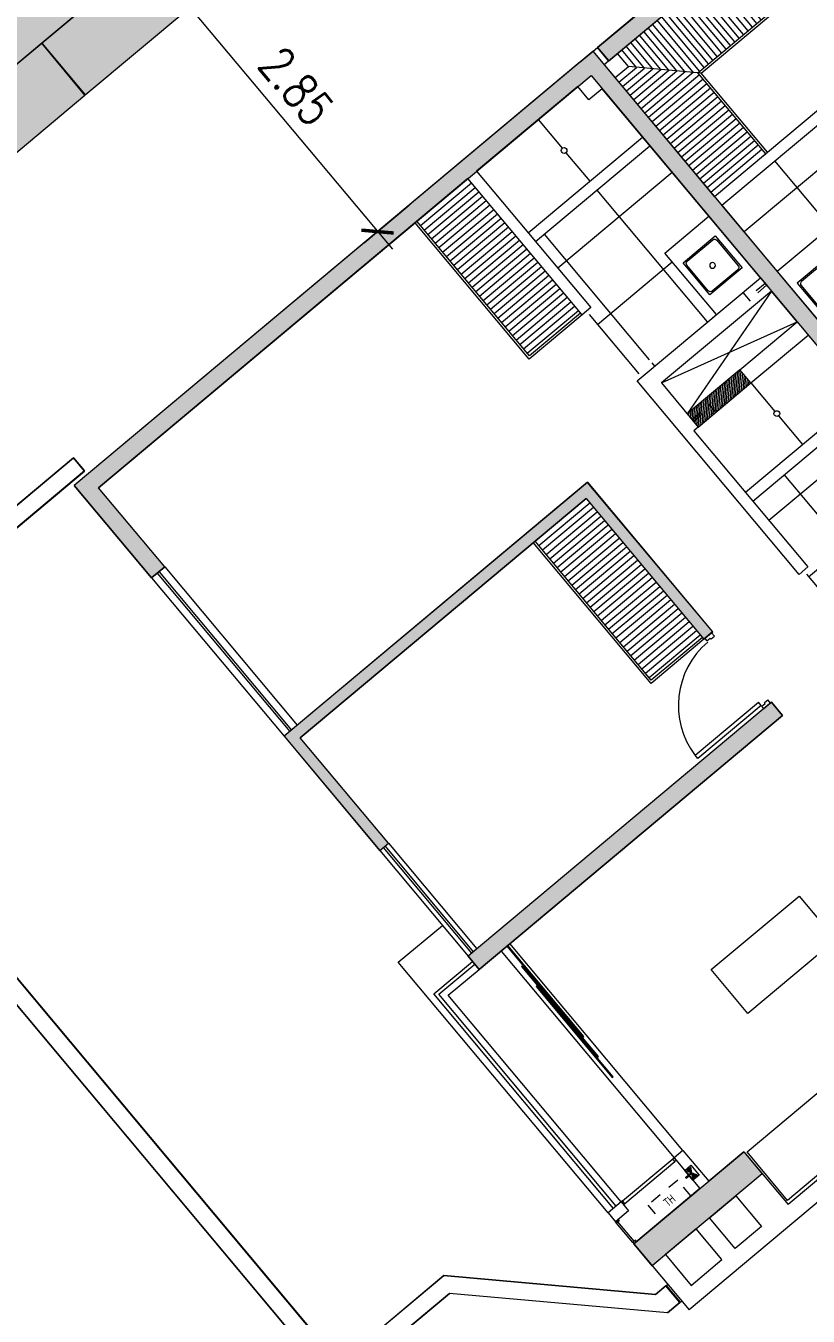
# Model space of a CAD drawing. Header units: millimetres. Extents: x 2471 to 2909, y 1327 to 1568.
# Drawn here: x 2633.01 to 2639.83, y 1367.72 to 1378.97 of the extents above; entities that cross this region are included whole.
import ezdxf
from ezdxf.enums import TextEntityAlignment as Align

# ---------------------------------------------------------------- set-up
doc = ezdxf.new("R2010")
doc.units = ezdxf.units.MM
for name, pattern in [('CONTINUA', [0]), ('HIDDEN', [0.375, 0.25, -0.125]), ('HIDDEN2', [0.1875, 0.125, -0.0625])]:
    doc.linetypes.add(name, pattern=pattern)
doc.layers.get('0').update_dxf_attribs({"color": 251, "lineweight": 9})
doc.layers.get('DEFPOINTS').update_dxf_attribs({"color": 251, "lineweight": 9})
for name, color, linetype, lineweight in [('01-detalle', 251, 'Continuous', 13), ('A-BARANDAS', 251, 'Continuous', 13), ('A-MOBILIARIO', 251, 'Continuous', 13), ('A-MURO BAJO', 251, 'Continuous', 13), ('A-MUROS', 251, 'Continuous', 13), ('A-PLACAS', 251, 'Continuous', 13), ('A-PROYECCIONES', 251, 'HIDDEN', 13), ('A-PUERTAS', 251, 'Continuous', 13), ('A-SANITARIOS', 251, 'Continuous', 13), ('A-VIDRIOS', 251, 'Continuous', 13), ('A_50_NivelesNPT', 251, 'Continuous', 13), ('A_50_TextoIndicaciones', 251, 'Continuous', 13), ('CELOSIA', 251, 'Continuous', 13), ('CLOSET', 251, 'Continuous', 13), ('DLP_EQUIPAMIENTO', 251, 'Continuous', 13), ('Gas', 251, 'G_Larga', 13), ('HATCH', 251, 'Continuous', 13), ('HATCH-PISOS', 251, 'Continuous', 13), ('XREF_PAISAJISMO_200612$0$A-AN-SYMB', 251, 'Continuous', 13), ('XREF_PAISAJISMO_200612$0$A-MURO BAJO', 251, 'Continuous', 13)]:
    doc.layers.add(name, color=color, linetype=linetype, lineweight=lineweight)
doc.styles.add('AREAS', font='ARIALN.TTF', dxfattribs={"width": 0.8})
doc.styles.get("Standard").update_dxf_attribs({"font": 'arial.ttf'})
doc.styles.add('TXT_COTAS', font='romans.shx', dxfattribs={"width": 0.8})
doc.linetypes.add('G_Larga', pattern='A,2,-0.01,["G",Standard,S=0.1,R=0,X=0,Y=-0.05],-0.1', length=2.11)
doc.dimstyles.new('DLP-COTA 200', dxfattribs={"dimtxt": 0.3, "dimasz": 0.2, "dimexe": 0.36, "dimexo": 0.12, "dimgap": 0.12, "dimtad": 1, "dimzin": 0, "dimdsep": 46, "dimtxsty": 'TXT_COTAS', "dimblk": 'ARCHTICK', "dimcen": 0.18, "dimdle": 0.2, "dimclrd": 256, "dimclre": 256, "dimclrt": 2, "dimadec": 0, "dimazin": 0, "dimtfac": 1, "dimtix": 1, "dimtofl": 0, "dimtmove": 2, "dimatfit": 3, "dimfxl": 0.36, "dimtolj": 1, "dimtzin": 0, "dimlwd": 9, "dimlwe": 9, "dimarcsym": 0})

# ---------------------------------------------------------------- blocks, each defined once
blk = doc.blocks.new('A-COMUN_PISO-1')
at = {"layer": 'A-MUROS', "color": 2}
for p, q in [((-14.336, 27.94), (-16.297, 27.94)), ((-14.336, 27.79, 0), (-14.336, 27.94, 0)), ((-16.25, 27.79), (-14.336, 27.79)), ((-17.776, 26.913), (-17.776, 20.25)), ((-17.626, 20.25), (-17.626, 26.834)), ((-16.435, 20.4), (-17.586, 20.4)), ((-15.126, 19.09), (-16.435, 20.4)), ((-17.586, 20.25), (-16.497, 20.25)), ((-15.147, 18.9), (-16.497, 20.25)), ((-15.006, 19.09), (-15.126, 19.09)), ((-15.006, 18.9), (-15.006, 19.09)), ((-15.147, 18.9), (-15.006, 18.9))]:
    blk.add_line(p, q, dxfattribs=at)
at = {"layer": 'A-MUROS', "color": 4}
for p, q in [((-15.006, 19.09), (-14.986, 19.09)), ((-15.006, 18.9), (-14.986, 18.9))]:
    blk.add_line(p, q, dxfattribs=at)
blk = doc.blocks.new('_ArchTick')
at = {"color": 0, "linetype": 'ByBlock', "const_width": 0.15}
blk.add_lwpolyline([(-0.5, -0.5), (0.5, 0.5)], dxfattribs=at)
blk = doc.blocks.new('*D817')
at = {"layer": 'A_50_NivelesNPT', "lineweight": 9, "transparency": 16777216}
for p, q in [((2634.13, 1379.267), (2634.523, 1379.597)), ((2634.119, 1379.519), (2636.207, 1377.025)), ((2635.961, 1377.08), (2636.354, 1377.41))]:
    blk.add_line(p, q, dxfattribs=at)
at = {"layer": 'DEFPOINTS', "color": 0, "transparency": 16777216}
for p in [(2634.038, 1379.19, 0), (2636.078, 1377.179), (2635.869, 1377.003, 0)]:
    blk.add_point(p, dxfattribs=at)
at = {"layer": 'A_50_NivelesNPT', "lineweight": 9, "transparency": 16777216, "xscale": 0.2, "yscale": 0.2, "zscale": 0.2}
for p, rotation in [((2634.247, 1379.366), 129.9364311514315), ((2636.078, 1377.179), 309.9364311514316)]:
    blk.add_blockref('_ArchTick', p, dxfattribs=dict(at, rotation=rotation))
at = {"layer": 'A_50_NivelesNPT', "color": 2, "transparency": 16777216, "insert": (2635.37, 1378.446), "char_height": 0.3, "attachment_point": 5, "rotation": 309.9364, "style": 'TXT_COTAS'}
blk.add_mtext('\\A1;2.85', dxfattribs=at)
blk = doc.blocks.new('A$Cda3111fd')
at = {"layer": 'XREF_PAISAJISMO_200612$0$A-AN-SYMB'}
blk.add_line((48.942, 10.87, 0), (45.377, 15.129, 0), dxfattribs=at)
at = {"layer": 'XREF_PAISAJISMO_200612$0$A-MURO BAJO', "elevation": 0}
blk.add_lwpolyline([(45.462, 17.333), (46.966, 18.592), (47.062, 18.477), (45.594, 17.248), (45.152, 15.632), (49.282, 10.698), (50.194, 11.462), (52.039, 11.298), (52.132, 11.375), (52.254, 11.229), (52.145, 11.138), (50.243, 11.307), (49.263, 10.487), (44.987, 15.596)], dxfattribs=at)
blk = doc.blocks.new('ESTRUCTURAS_PISO-1')
at = {"layer": 'HATCH'}
h = blk.add_hatch(color=256, dxfattribs=at)
h.dxf.hatch_style = 1
h.paths.add_polyline_path([(0.15, 19.45), (0.15, 14.6), (0, 14.6), (0, 19.45)])
h.paths.add_polyline_path([(0.15, 25.95), (-5.75, 25.95), (-5.75, 24.9), (-5.6, 24.9), (-5.6, 25.8), (0, 25.8), (0, 20.55), (-1.4, 20.55), (-1.4, 20.45), (0, 20.45), (0, 19.5), (1.8, 19.5), (1.8, 20.15), (1.7, 20.15), (1.7, 19.65), (0.15, 19.65)])
h.paths.add_polyline_path([(-2.4, 21.4), (-2.3, 21.4), (-2.3, 23.1), (-5.75, 23.1), (-5.75, 21.8), (-5.65, 21.8), (-5.65, 23), (-2.4, 23)], flags=17)
h.paths.add_polyline_path([(-5.75, 20.45), (-2.3, 20.45), (-2.3, 20.6), (-5.75, 20.6)], flags=17)
h.paths.add_polyline_path([(-6.25, 17.5), (-6.25, 17.75), (-5, 17.75), (-5, 17.5)])
h.paths.add_polyline_path([(1.15, 15.1), (1.05, 15.1), (1.05, 13.1), (0.15, 13.1), (0.15, 13.7), (0, 13.7), (0, 13.025), (0, 12.35), (0.15, 12.35), (0.15, 12.95), (1.05, 12.95), (1.05, 10.95), (1.15, 10.95), (1.15, 12.95), (6.4, 12.95), (6.4, 12.6), (6.55, 12.6), (6.55, 13.025), (6.55, 13.45), (6.4, 13.45), (6.4, 13.1), (1.15, 13.1)])
h.paths.add_polyline_path([(0.15, 6.5), (0.15, 11.45), (0, 11.45), (0, 6.6), (-1.45, 6.6), (-1.45, 7.05), (-4.1, 7.05), (-4.1, 6.9), (-1.6, 6.9), (-1.6, 6.45), (0, 6.45), (0, 1.15), (-0.9, 1.15), (-0.9, 1), (0, 1), (0, 0), (4.6, 0), (4.6, 0.15), (0.15, 0.15), (0.15, 6.35), (1.8, 6.35), (1.8, 6.5)])
h.paths.add_polyline_path([(2.7, 5.55), (6.15, 5.55), (6.15, 5.65), (2.7, 5.65)])
h.paths.add_polyline_path([(2.7, 6.45), (2.8, 6.45), (2.8, 8.15), (6.05, 8.15), (6.05, 6.85), (6.15, 6.85), (6.15, 8.25), (2.7, 8.25)])
h.paths.add_polyline_path([(2.8, 3.05), (6.05, 3.05), (6.05, 4.35), (6.15, 4.35), (6.15, 2.9), (2.7, 2.9), (2.7, 4.75), (2.8, 4.75)])
h.paths.add_polyline_path([(-8.4, 9.4), (-8.4, 9.3), (-6.65, 9.3), (-6.65, 8.4), (-7.25, 8.4), (-7.25, 8.25), (-6.5, 8.25), (-6.5, 15.55), (-4, 15.55), (-4, 8.25), (-1.9, 8.25), (-1.9, 8.4), (-3.85, 8.4), (-3.85, 12.1), (-1.2, 12.1), (-1.2, 12.25), (-3.85, 12.25), (-3.85, 13.85), (-1.2, 13.85), (-1.2, 14), (-3.85, 14), (-3.85, 15.7), (-6.65, 15.7), (-6.65, 9.4)])
h.paths.add_polyline_path([(-10.9, 0.4), (-10.75, 0.4), (-10.75, 3.5), (-10.6, 3.5), (-10.6, 0.2), (-10.9, 0.2)])
h.paths.add_polyline_path([(-6.15, 5.25), (-6.3, 5.25), (-6.3, 6.9), (-11.1, 6.9), (-11.1, 7.05), (-4.75, 7.05), (-4.75, 6.9), (-6.15, 6.9)])
h.paths.add_polyline_path([(-12, 6.9), (-12.6, 6.9), (-12.6, 6), (-10.6, 6), (-10.6, 5.9), (-12.6, 5.9), (-12.6, 0.4), (-12.45, 0.4), (-12.45, 0.2), (-12.6, 0.2), (-12.75, 0.2), (-12.75, 6.9), (-14.95, 6.9), (-14.95, 7.05), (-12.6, 7.05), (-12, 7.05)])
h.paths.add_polyline_path([(-6.2, 4.25), (-7.8, 4.25), (-7.8, 0.8), (-6.6, 0.8), (-6.6, 0.7), (-7.9, 0.7), (-7.9, 4.35), (-6.2, 4.35)])
h.paths.add_polyline_path([(-5.3, 4.35), (-5.3, 0.7), (-5.4, 0.7), (-5.4, 4.35)])
h.paths.add_polyline_path([(-2.8, 4.25), (-4.5, 4.25), (-4.5, 4.35), (-2.7, 4.35), (-2.7, 0.7), (-4.1, 0.7), (-4.1, 0.8), (-2.8, 0.8)])
h.paths.add_polyline_path([(-8.1, 14.9), (-8.4, 14.9), (-8.4, 11.8), (-8.25, 11.8), (-8.25, 14.7), (-8.1, 14.7)])
h.paths.add_polyline_path([(-16.3, 11.05), (-14.6, 11.05), (-14.6, 10.95), (-16.4, 10.95), (-16.4, 14.4), (-15, 14.4), (-15, 14.3), (-16.3, 14.3)])
h.paths.add_polyline_path([(-12.8, 10.05), (-12.8, 8.4), (-8.15, 8.4), (-8.15, 8.25), (-14.35, 8.25), (-14.35, 8.4), (-12.95, 8.4), (-12.95, 10.05)])
h.paths.add_polyline_path([(-13.7, 10.95), (-13.7, 14.4), (-13.8, 14.4), (-13.8, 10.95)])
h.paths.add_polyline_path([(-19.1, 8.4), (-19.1, 13.15), (-18.2, 13.15), (-18.2, 13.3), (-19.25, 13.3), (-19.25, 8.25), (-15, 8.25), (-15, 8.4)])
h.paths.add_polyline_path([(-11.2, 11.05), (-11.2, 14.3), (-12.45, 14.3), (-12.45, 14.4), (-11.1, 14.4), (-11.1, 10.95), (-12.9, 10.95), (-12.9, 11.05)])
h.paths.add_polyline_path([(-19.1, 0.85), (-17.8, 0.85), (-17.8, 0.7), (-19.25, 0.7), (-19.25, 7.05), (-17.65, 7.05), (-17.65, 6.9), (-19.1, 6.9), (-19.1, 4.6), (-16.9, 4.6), (-16.9, 4.5), (-19.1, 4.5)])
h.paths.add_polyline_path([(-16, 0.7), (-15.85, 0.7), (-15.85, 4.5), (-16, 4.5)])
h.paths.add_polyline_path([(-23.712, 4.695), (-26.833, 2.527), (-26.776, 2.445), (-23.655, 4.613)])
h.paths.add_polyline_path([(-26.524, 11.812), (-27.665, 13.455), (-27.542, 13.54), (-26.401, 11.898), (-25.785, 12.326), (-25.357, 11.71), (-25.48, 11.624), (-25.823, 12.117), (-26.562, 11.603), (-25.421, 9.961), (-25.503, 9.904), (-26.644, 11.546), (-30.874, 8.608), (-30.674, 8.321), (-30.797, 8.235), (-31.282, 8.934), (-31.159, 9.019), (-30.96, 8.732)])
h.paths.add_polyline_path([(-22.35, 2.3), (-22.95, 2.3), (-22.95, 2.371), (-23.773, 3.556), (-23.198, 3.956), (-23.141, 3.874), (-23.634, 3.531), (-22.848, 2.4), (-22.25, 2.4), (-22.25, 0.2), (-22.95, 0.2), (-22.95, 0.3), (-22.35, 0.3)])
h.paths.add_polyline_path([(-25.968, 1.545), (-26.091, 1.46), (-25.216, 0.2), (-24.15, 0.2), (-24.15, 0.35), (-25.138, 0.35)])
h.paths.add_polyline_path([(-24.25, 5.295), (-25.22, 6.691), (-28.177, 4.638), (-27.435, 3.57), (-27.517, 3.513), (-28.316, 4.663), (-25.195, 6.83), (-24.168, 5.352)])
h.paths.add_polyline_path([(-19.4, 0.7), (-20.45, 0.7), (-20.45, 0.85), (-19.55, 0.85), (-19.55, 6.9), (-20.8, 6.9), (-20.8, 7.05), (-19.4, 7.05)])
h.paths.add_polyline_path([(-24.967, 10.885), (-23.142, 8.257), (-24.456, 7.344), (-24.399, 7.262), (-23.249, 8.06), (-22.443, 6.9), (-21.2, 6.9), (-21.2, 7.05), (-22.364, 7.05), (-23.097, 8.105), (-22.933, 8.219), (-24.844, 10.97)])
h.paths.add_polyline_path([(-29.636, 12.086), (-29.551, 11.963), (-32.015, 10.251), (-31.929, 10.128), (-32.135, 9.985), (-32.306, 10.232)])
h.paths.add_polyline_path([(-36.78, 20.091), (-32.919, 22.772), (-33.005, 22.896), (-36.988, 20.129), (-36.389, 19.267), (-36.266, 19.352)])
h.paths.add_polyline_path([(-33.458, 18.99), (-32.488, 17.593), (-32.406, 17.65), (-33.432, 19.129), (-36.43, 17.047), (-35.632, 15.897), (-35.549, 15.954), (-36.291, 17.021)])
h.paths.add_polyline_path([(-31.949, 16.993), (-34.947, 14.911), (-34.89, 14.829), (-31.892, 16.911)])
h.paths.add_polyline_path([(-33.41, 12.874), (-34.123, 13.9), (-34.205, 13.843), (-33.435, 12.735), (-30.438, 14.817), (-31.436, 16.254), (-31.518, 16.197), (-30.577, 14.842)])
h.paths.add_polyline_path([(-26.394, 13.729), (-26.518, 13.643), (-29.256, 17.586), (-29.133, 17.671)])
h.paths.add_polyline_path([(6.4, 14.95), (3.55, 14.95), (3.55, 15.1), (6.65, 15.1), (6.65, 14.8), (6.4, 14.8)])
h.paths.add_polyline_path([(2.7, 20.4), (6.15, 20.4), (6.15, 20.5), (2.7, 20.5)])
h.paths.add_polyline_path([(6.15, 17.8), (6.15, 19.2), (6.05, 19.2), (6.05, 17.9), (2.8, 17.9), (2.8, 19.6), (2.7, 19.6), (2.7, 17.8)])
h.paths.add_polyline_path([(5.05, 25.95), (0.2, 25.95), (0.2, 25.8), (4.9, 25.8), (4.9, 24.9), (5.05, 24.9)])
h.paths.add_polyline_path([(2.7, 23.1), (2.7, 21.3), (2.8, 21.3), (2.8, 23), (6.05, 23), (6.05, 21.7), (6.15, 21.7), (6.15, 23.1)])
h.paths.add_polyline_path([(-23.752, 12.642), (-22.012, 10.137), (-22.546, 9.766), (-22.632, 9.889), (-22.221, 10.174), (-23.876, 12.556), (-24.286, 12.271), (-25.712, 14.324), (-25.589, 14.41), (-24.249, 12.48), (-23.222, 13.193), (-24.505, 15.041), (-24.916, 14.756), (-24.973, 14.838), (-24.439, 15.208), (-23.099, 13.278), (-18.787, 16.273), (-18.872, 16.396), (-18.708, 16.511), (-18.537, 16.264)])
h.paths.add_polyline_path([(-20.042, 18.08), (-19.956, 17.957), (-19.792, 18.071), (-19.963, 18.317), (-22.468, 16.578), (-22.383, 16.454)])
h.paths.add_polyline_path([(-29.161, 17.712), (-30.64, 16.685), (-30.725, 16.809), (-29.37, 17.75), (-32.964, 22.924), (-27.543, 26.689), (-26.802, 25.621), (-26.925, 25.536), (-27.581, 26.48), (-32.755, 22.887), (-29.846, 18.698), (-28.491, 19.639), (-28.434, 19.557), (-29.789, 18.616)])
h.paths.add_polyline_path([(-27.495, 19.783), (-27.438, 19.701), (-24.522, 21.726), (-24.579, 21.808)])
h.paths.add_polyline_path([(-27.869, 20.497), (-27.951, 20.44), (-28.978, 21.918), (-25.775, 24.143), (-25.718, 24.061), (-26.005, 23.861), (-25.264, 22.794), (-25.346, 22.737), (-26.087, 23.804), (-28.839, 21.893)])
h.paths.add_polyline_path([(-26.981, 19.044), (-26.011, 17.647), (-23.096, 19.673), (-23.837, 20.74), (-23.919, 20.683), (-23.235, 19.698), (-25.986, 17.787), (-26.899, 19.101)])
h.paths.add_polyline_path([(6.4, 11.25), (6.4, 11.1), (3.55, 11.1), (3.55, 10.95), (6.65, 10.95), (6.65, 11.25)])
edge = h.paths.add_edge_path()
edge.add_line((-29.938, 6.823), (-27.474, 8.535))
edge.add_line((-27.474, 8.535), (-27.56, 8.658))
edge.add_line((-27.56, 8.658), (-29.819, 7.089))
edge.add_line((-29.819, 7.089), (-29.904, 7.212))
edge.add_line((-29.904, 7.212), (-30.109, 7.07))
edge.add_line((-30.109, 7.07), (-29.938, 6.823))
edge = h.paths.add_edge_path(flags=17)
edge.add_line((-6.65, 15.7), (-6.25, 15.7))
h.paths.add_polyline_path([(-1.45, 15.4), (-1.45, 16.25), (-1.2, 16.25), (-1.2, 15.4)])
h.paths.add_polyline_path([(-2.6, 17.5), (-2.6, 17.75), (-1.5, 17.75), (-1.5, 17.5)])
h.paths.add_polyline_path([(-17.35, 7.05), (-15.85, 7.05), (-15.85, 6.9), (-17.35, 6.9)])
at = {"layer": 'A-PLACAS', "elevation": 0}
for points in [[(0.15, 25.95), (-5.75, 25.95), (-5.75, 24.9), (-5.6, 24.9), (-5.6, 25.8), (0, 25.8), (0, 20.55), (-1.4, 20.55), (-1.4, 20.45), (0, 20.45), (0, 19.5), (1.8, 19.5), (1.8, 20.15), (1.7, 20.15), (1.7, 19.65), (0.15, 19.65)], [(5.05, 25.95), (0.2, 25.95), (0.2, 25.8), (4.9, 25.8), (4.9, 24.9), (5.05, 24.9)], [(-5.75, 20.45), (-2.3, 20.45), (-2.3, 20.6), (-5.75, 20.6)]]:
    blk.add_lwpolyline(points, close=True, dxfattribs=at)
at = {"layer": 'A-PLACAS'}
for points in [[(-2.4, 21.4), (-2.3, 21.4), (-2.3, 23.1), (-5.75, 23.1), (-5.75, 21.8), (-5.65, 21.8), (-5.65, 23), (-2.4, 23)], [(-6.25, 17.5), (-6.25, 17.75), (-5, 17.75), (-5, 17.5)]]:
    blk.add_lwpolyline(points, close=True, dxfattribs=at)
blk = doc.blocks.new('A$C63D03590')
at = {"layer": 'Gas', "linetype": 'Continuous', "lineweight": 0, "true_color": 0xa87e00}
for points in [[(0.007, -0.059), (0.007, 0), (-0.008, 0), (-0.008, -0.059)], [(0.073, -0.073), (0.073, -0.157), (-0.073, -0.073), (-0.073, -0.157)], [(0.037, -0.059), (-0.038, -0.059), (-0.038, -0.066), (0.037, -0.066)]]:
    blk.add_hatch(color=44, dxfattribs=at).paths.add_polyline_path(points)
at = {"color": 44, "true_color": 0xa87e00}
for p, q in [((0.007, 0), (-0.008, 0)), ((-0.008, -0.059), (-0.008, 0)), ((0.007, -0.059), (0.007, 0)), ((-0.073, -0.073), (-0.073, -0.157)), ((0.073, -0.073), (-0.073, -0.157)), ((-0.073, -0.073), (0.073, -0.157)), ((-0.038, -0.059), (0.037, -0.059)), ((-0.038, -0.066), (-0.038, -0.059)), ((-0.038, -0.066), (0.037, -0.066)), ((0, -0.115), (0, -0.066)), ((0.037, -0.066), (0.037, -0.059)), ((0.073, -0.157), (0.073, -0.073))]:
    blk.add_line(p, q, dxfattribs=at)
at = {"color": 44, "linetype": 'CONTINUA', "lineweight": 30, "ltscale": 10, "true_color": 0xa87e00}
blk.add_line((0, -0.115), (0, -0.066), dxfattribs=at)
at = {"color": 44, "linetype": 'CONTINUA', "lineweight": 20, "ltscale": 10, "true_color": 0xa87e00}
for points in [[(-0.038, -0.059), (-0.038, -0.066), (0.037, -0.066), (0.037, -0.059), (0.007, -0.059), (0.007, 0), (-0.008, 0), (-0.008, -0.059), (-0.038, -0.059)], [(-0.073, -0.073), (0.073, -0.157), (0.073, -0.073), (-0.073, -0.157), (-0.073, -0.073)]]:
    blk.add_lwpolyline(points, dxfattribs=at)
at = {"color": 44, "linetype": 'CONTINUA', "lineweight": 20, "true_color": 0xa87e00}
blk.add_lwpolyline([(0.037, -0.059), (-0.038, -0.059), (-0.038, -0.066), (0.037, -0.066)], close=True, dxfattribs=at)
blk = doc.blocks.new('TERMA_SOLE-10L')
at = {"layer": 'DLP_EQUIPAMIENTO', "color": 2, "linetype": 'HIDDEN2', "ltscale": 0.3}
blk.add_lwpolyline([(-0.17, 0), (-0.17, -0.18), (0.17, -0.18), (0.17, 0)], close=True, dxfattribs=at)
at = {"layer": 'A_50_TextoIndicaciones', "style": 'AREAS', "width": 0.8}
blk.add_text('TH', height=0.0753, dxfattribs=at).set_placement((0, -0.09, 0), align=Align.MIDDLE_CENTER)
blk = doc.blocks.new('A$C62942E44')
at = {"layer": 'A-PUERTAS'}
for p, q in [((0.038, 0.076), (0.038, 0.796)), ((0.038, 0.796), (0.073, 0.796)), ((0.073, 0.796), (0.073, 0.076)), ((0.038, 0.076), (0.073, 0.076))]:
    blk.add_line(p, q, dxfattribs=at)
at = {"layer": 'A-PUERTAS', "linetype": 'Continuous'}
for p, q in [((0, 0), (0, 0.076)), ((0, 0.076), (0.028, 0.076)), ((0, 0), (0.038, 0)), ((0.028, 0.076), (0.028, 0.038)), ((0.028, 0.038), (0.038, 0.038)), ((0.038, 0.038), (0.038, 0)), ((0.762, 0.038), (0.762, 0)), ((0.772, 0.038), (0.762, 0.038)), ((0.8, 0), (0.762, 0)), ((0.8, 0.076), (0.772, 0.076)), ((0.772, 0.076), (0.772, 0.038)), ((0.8, 0), (0.8, 0.076))]:
    blk.add_line(p, q, dxfattribs=at)
at = {"layer": 'A-PUERTAS', "color": 7, "linetype": 'Continuous'}
blk.add_arc((0.036, 0.076), 0.722, 0.052, 87.0968, dxfattribs=at)
blk = doc.blocks.new('BOWL-ITALGRIF_VARADERO')
blk.add_lwpolyline([(0.182, 0.182), (-0.183, 0.182), (-0.183, -0.183), (0.182, -0.183)], close=True)
blk.add_lwpolyline([(0.145, 0.17), (-0.145, 0.17, 0.414214), (-0.17, 0.145), (-0.17, -0.145, 0.414214), (-0.145, -0.17), (0.145, -0.17, 0.414214), (0.17, -0.145), (0.17, 0.145, 0.414214)], format="xyb", close=True)
blk.add_circle((0, 0), 0.025)

msp = doc.modelspace()

# ---------------------------------------------------------------- hatches: boundary and pattern name
at = {"layer": 'HATCH'}
h = msp.add_hatch(dxfattribs=at)
h.set_pattern_fill('_USER', color=256, scale=0.05, angle=309.9255, pattern_type=0)
h.set_pattern_definition([(309.9255, (2639.589863, 1379.138617), (0.038344, 0.0320896), [])])
h.paths.add_polyline_path([(2638.17, 1378.732), (2638.266, 1378.617), (2638.871, 1378.564), (2639.615, 1379.186), (2639.243, 1379.631)])
h = msp.add_hatch(dxfattribs=at)
h.set_pattern_fill('_USER', color=256, scale=0.05, angle=219.9255, pattern_type=0)
h.set_pattern_definition([(219.9255, (2639.509374, 1377.83247), (0.0320896, -0.038344), [])])
h.paths.add_polyline_path([(2638.871, 1378.564), (2638.266, 1378.617), (2638.151, 1378.521), (2639.017, 1377.486), (2639.462, 1377.858)])
h = msp.add_hatch(dxfattribs=at)
h.set_pattern_fill('_USER', color=256, scale=0.6, angle=39.9255, double=1, pattern_type=0)
h.set_pattern_definition([(39.926, (2640.044, 1376.25873), (-0.38507, 0.46013), []), (129.926, (2640.044, 1376.25873), (-0.46013, -0.38507), [])])
h.paths.add_polyline_path([(2639.946, 1377.155), (2639.563, 1376.834), (2639.081, 1377.409), (2640.27, 1378.404), (2640.751, 1377.829), (2640.76, 1377.836), (2640.778, 1377.815), (2640.808, 1377.839), (2640.814, 1377.832), (2641.247, 1377.315), (2641.253, 1377.307), (2641.224, 1377.283), (2641.242, 1377.261), (2641.214, 1377.237), (2640.427, 1376.58)])
h.paths.add_polyline_path([(2640.76, 1377.836), (2640.778, 1377.815), (2640.808, 1377.839), (2640.812, 1377.83), (2640.843, 1377.856), (2640.819, 1377.885)])
h = msp.add_hatch(dxfattribs=at)
h.set_pattern_fill('_USER', color=256, scale=0.6, angle=39.9255, double=1, pattern_type=0)
h.set_pattern_definition([(39.926, (2639.41556, 1376.77596), (-0.38507, 0.46013), []), (129.926, (2639.41556, 1376.77596), (-0.46013, -0.38507), [])])
h.paths.add_polyline_path([(2638.583, 1376.992), (2638.966, 1377.313), (2638.453, 1377.926), (2637.456, 1377.092), (2637.937, 1376.517), (2637.928, 1376.509), (2637.946, 1376.488), (2637.917, 1376.463), (2638.356, 1375.939), (2638.362, 1375.931), (2638.392, 1375.955), (2638.409, 1375.934), (2639.032, 1376.455)])
h.paths.add_polyline_path([(2638.879, 1376.422), (2638.902, 1376.396), (2638.385, 1375.963), (2638.363, 1375.99)], flags=16)
h = msp.add_hatch(dxfattribs=at)
h.set_pattern_fill('_USER', color=256, scale=0.05, angle=39.9255, pattern_type=0)
h.set_pattern_definition([(39.9255, (2636.865803, 1377.64128), (-0.0320896, 0.038344), [])])
h.paths.add_polyline_path([(2636.866, 1377.641), (2636.421, 1377.269), (2637.403, 1376.096), (2637.848, 1376.468)])
h = msp.add_hatch(dxfattribs=at)
h.set_pattern_fill('_USER', color=256, scale=0.015, angle=84.9255, pattern_type=0)
h.set_pattern_definition([(84.92553827, (-969.88729, -2833.016338), (-0.014941208836, 0.001326754886), [])])
h.paths.add_polyline_path([(2639.238, 1375.975), (2638.778, 1375.59), (2638.874, 1375.475), (2639.334, 1375.86)])
h = msp.add_hatch(dxfattribs=at)
h.set_pattern_fill('_USER', color=256, scale=0.6, angle=39.9255, double=1, pattern_type=0)
h.set_pattern_definition([(39.925538, (6289.57474, 5528.6338), (-0.38507491, 0.4601275), []), (129.925538, (6289.57474, 5528.6338), (-0.4601275, -0.38507491), [])])
h.paths.add_polyline_path([(2639.831, 1374.255), (2639.821, 1374.247), (2639.839, 1374.225), (2639.81, 1374.201), (2639.817, 1374.193), (2640.256, 1373.669), (2640.285, 1373.693), (2640.303, 1373.672), (2640.887, 1374.161), (2640.438, 1374.698), (2640.821, 1375.018), (2640.308, 1375.632), (2639.349, 1374.83)])
h = msp.add_hatch(dxfattribs=at)
h.set_pattern_fill('_USER', color=256, scale=0.05, angle=39.9255, pattern_type=0)
h.set_pattern_definition([(39.9255, (2637.895943, 1374.85223), (-0.0320896, 0.038344), [])])
h.paths.add_polyline_path([(2637.896, 1374.852), (2637.451, 1374.48), (2638.465, 1373.268), (2638.91, 1373.641)])
at = {"layer": 'HATCH-PISOS', "true_color": 0xe0e0e1}
h = msp.add_hatch(color=254, dxfattribs=at)
h.dxf.hatch_style = 1
h.paths.add_polyline_path([(2630.034, 1376.984), (2630.413, 1376.531), (2630.859, 1376.905), (2630.484, 1377.361)])
h.paths.add_polyline_path([(2629.651, 1377.433), (2630.03, 1376.98), (2630.942, 1377.744), (2630.568, 1378.2)])
h.paths.add_polyline_path([(2630.568, 1378.2), (2630.942, 1377.744), (2631.859, 1378.511), (2631.484, 1378.967)])
h.paths.add_polyline_path([(2630.484, 1377.361), (2630.863, 1376.908), (2631.776, 1377.672), (2631.401, 1378.128)])
h.paths.add_polyline_path([(2631.401, 1378.128), (2631.779, 1377.675), (2632.692, 1378.439), (2632.317, 1378.895)])
h.paths.add_polyline_path([(2631.48, 1378.964), (2631.859, 1378.511), (2632.771, 1379.275), (2631.93, 1379.341)])
h.paths.add_polyline_path([(2632.317, 1378.895), (2632.696, 1378.443), (2633.608, 1379.206), (2632.775, 1379.278)])
h.paths.add_polyline_path([(2633.15, 1378.823), (2633.529, 1378.371), (2634.441, 1379.134), (2634.22, 1379.399), (2634.036, 1379.238), (2634.032, 1379.186), (2633.624, 1379.22)])
h.paths.add_polyline_path([(2631.317, 1377.289), (2631.696, 1376.836), (2632.609, 1377.6), (2632.234, 1378.056)])
h.paths.add_polyline_path([(2632.234, 1378.056), (2632.612, 1377.603), (2633.525, 1378.367), (2633.15, 1378.823)])
h.paths.add_polyline_path([(2630.401, 1376.522), (2630.78, 1376.069), (2631.692, 1376.833), (2631.317, 1377.289)])
h.paths.add_polyline_path([(2629.273, 1377.885), (2629.652, 1377.433), (2630.098, 1377.807), (2629.723, 1378.262)])
h.paths.add_polyline_path([(2628.89, 1378.334), (2629.269, 1377.882), (2630.181, 1378.646), (2629.806, 1379.102)])
h.paths.add_polyline_path([(2629.723, 1378.262), (2630.102, 1377.81), (2631.014, 1378.574), (2630.639, 1379.029)])
h.paths.add_polyline_path([(2628.512, 1378.787), (2628.89, 1378.335), (2629.336, 1378.708), (2628.962, 1379.164)])
h.paths.add_polyline_path([(2628.128, 1379.236), (2628.507, 1378.784), (2629.391, 1379.524), (2628.544, 1379.584)])
h.paths.add_polyline_path([(2628.962, 1379.164), (2629.34, 1378.712), (2630.237, 1379.463), (2629.391, 1379.524)])
h.paths.add_polyline_path([(2627.813, 1379.637), (2628.14, 1379.246), (2628.544, 1379.584), (2628.048, 1379.62)])
h.paths.add_polyline_path([(2629.806, 1379.102), (2630.181, 1378.646), (2631.084, 1379.4), (2630.237, 1379.463)])
h.paths.add_polyline_path([(2630.639, 1379.029), (2631.018, 1378.577), (2631.93, 1379.341), (2631.082, 1379.4)])

# ---------------------------------------------------------------- linework, layer by layer
for p, q in [((2637.479, 1378.155, 0), (2637.688, 1377.905, 0)), ((2637.72, 1377.867, 0), (2637.929, 1377.618, 0)), ((2639.334, 1375.86, 0), (2639.543, 1375.611, 0)), ((2639.575, 1375.573, 0), (2639.784, 1375.324, 0))]:
    msp.add_line(p, q)
at = {"elevation": 0}
msp.add_lwpolyline([(2638.756, 1368.994), (2638.81, 1369.039), (2638.881, 1368.954), (2638.827, 1368.909)], close=True, dxfattribs=at)
for centre in [(2637.704, 1377.886, 0), (2639.559, 1375.592, 0)]:
    msp.add_circle(centre, 0.025)
at = {"layer": '01-detalle', "color": 251, "true_color": 0x636466, "elevation": 0}
for points in [[(2633.15, 1378.823), (2633.529, 1378.371), (2634.441, 1379.134), (2634.22, 1379.399), (2634.036, 1379.238), (2634.032, 1379.186), (2633.624, 1379.22)], [(2632.317, 1378.895), (2632.696, 1378.443), (2633.608, 1379.206), (2632.775, 1379.278)], [(2632.234, 1378.056), (2632.612, 1377.603), (2633.525, 1378.367), (2633.15, 1378.823)]]:
    msp.add_lwpolyline(points, close=True, dxfattribs=at)
at = {"layer": 'A-BARANDAS', "elevation": 0}
for points in [[(2638.134, 1368.662), (2636.568, 1370.533), (2636.906, 1370.816)], [(2638.157, 1368.681), (2636.611, 1370.53), (2636.925, 1370.793)]]:
    msp.add_lwpolyline(points, dxfattribs=at)
at = {"layer": 'A-MOBILIARIO', "elevation": 0}
for points in [[(2639.753, 1371.386), (2640.074, 1371.003), (2639.307, 1370.361), (2638.986, 1370.745)], [(2639.653, 1368.733), (2639.3, 1369.155), (2640.373, 1370.053), (2640.726, 1369.632)]]:
    msp.add_lwpolyline(points, close=True, dxfattribs=at)
at = {"layer": 'A-MURO BAJO', "color": 4}
for p, q in [((2637.392, 1377.169, 0), (2638.389, 1378.003, 0)), ((2637.456, 1377.092, 0), (2638.453, 1377.926, 0)), ((2639.285, 1374.906, 0), (2640.282, 1375.741, 0)), ((2639.349, 1374.83, 0), (2640.346, 1375.664, 0)), ((2638.74, 1369.169, 0), (2637.232, 1370.971, 0)), ((2637.155, 1370.907, 0), (2638.663, 1369.105, 0))]:
    msp.add_line(p, q, dxfattribs=at)
at = {"layer": 'A-MURO BAJO'}
for p, q in [((2634.223, 1374.256, 0), (2635.378, 1372.875, 0)), ((2634.107, 1374.159, 0), (2635.263, 1372.779, 0)), ((2636.174, 1371.846, 0), (2636.944, 1370.926, 0)), ((2636.097, 1371.782, 0), (2636.867, 1370.862, 0))]:
    msp.add_line(p, q, dxfattribs=at)
at = {"layer": 'A-MURO BAJO', "elevation": 0}
for points in [[(2639.032, 1376.455), (2638.583, 1376.992), (2638.966, 1377.313)], [(2639.563, 1376.834), (2639.946, 1377.155), (2640.427, 1376.58), (2640.044, 1376.259)]]:
    msp.add_lwpolyline(points, dxfattribs=at)
at = {"layer": 'A-MURO BAJO', "color": 4, "elevation": 0}
for points in [[(2638.088, 1368.624), (2636.259, 1370.809), (2636.643, 1371.13)], [(2638.203, 1368.72), (2636.695, 1370.522), (2636.963, 1370.747)]]:
    msp.add_lwpolyline(points, dxfattribs=at)
at = {"layer": 'A-MUROS'}
for p, q in [((2637.997, 1378.783, 0), (2641.716, 1381.896, 0)), ((2638.093, 1378.668, 0), (2639.243, 1379.631, 0)), ((2637.843, 1378.655, 0), (2637.958, 1378.751, 0)), ((2639.017, 1377.486, 0), (2637.958, 1378.751, 0)), ((2638.093, 1378.668, 0), (2637.997, 1378.783, 0)), ((2637.843, 1378.655, 0), (2633.434, 1374.965, 0)), ((2639.017, 1377.486, 0), (2640.283, 1378.545, 0)), ((2637.824, 1378.444, 0), (2636.942, 1377.705, 0)), ((2637.921, 1378.328, 0), (2637.824, 1378.444, 0)), ((2638.036, 1378.425, 0), (2637.921, 1378.328, 0)), ((2639.416, 1376.776, 0), (2638.036, 1378.425, 0)), ((2639.081, 1377.409, 0), (2640.27, 1378.404, 0)), ((2636.942, 1377.705, 0), (2637.937, 1376.517, 0)), ((2636.866, 1377.641, 0), (2633.645, 1374.946, 0)), ((2637.861, 1376.453, 0), (2636.866, 1377.641, 0)), ((2640.59, 1375.607, 0), (2639.081, 1377.409, 0)), ((2639.512, 1376.661, 0), (2638.553, 1375.859, 0)), ((2639.736, 1376.393, 0), (2639.512, 1376.661, 0)), ((2637.937, 1376.517, 0), (2637.861, 1376.453, 0)), ((2639.238, 1375.975, 0), (2639.736, 1376.393, 0)), ((2639.334, 1375.86, 0), (2639.833, 1376.277, 0)), ((2639.334, 1375.86, 0), (2639.238, 1375.975, 0)), ((2638.553, 1375.859, 0), (2638.874, 1375.475, 0)), ((2638.874, 1375.475, 0), (2638.836, 1375.443, 0)), ((2638.836, 1375.443, 0), (2639.831, 1374.255, 0)), ((2637.908, 1374.993, 0), (2635.263, 1372.779, 0)), ((2637.908, 1374.993, 0), (2638.999, 1373.689, 0)), ((2634.107, 1374.159, 0), (2633.434, 1374.965, 0)), ((2634.223, 1374.256, 0), (2633.645, 1374.946, 0)), ((2637.896, 1374.852, 0), (2635.404, 1372.766, 0)), ((2637.896, 1374.852, 0), (2638.923, 1373.625, 0)), ((2634.223, 1374.256, 0), (2634.107, 1374.159, 0)), ((2638.999, 1373.689, 0), (2638.923, 1373.625, 0)), ((2639.513, 1373.076, 0), (2636.867, 1370.862, 0)), ((2639.513, 1373.076, 0), (2639.609, 1372.961, 0)), ((2639.609, 1372.961, 0), (2636.963, 1370.747, 0)), ((2635.263, 1372.779, 0), (2636.097, 1371.782, 0)), ((2636.174, 1371.846, 0), (2635.404, 1372.766, 0)), ((2636.097, 1371.782, 0), (2636.174, 1371.846, 0)), ((2636.963, 1370.747, 0), (2636.867, 1370.862, 0)), ((2640.807, 1369.66, 0), (2639.657, 1368.697, 0)), ((2640.903, 1369.545, 0), (2638.794, 1367.78, 0)), ((2638.74, 1369.169, 0), (2638.663, 1369.105, 0)), ((2638.74, 1369.169, 0), (2638.965, 1368.901, 0)), ((2639.271, 1369.157, 0), (2638.965, 1368.901, 0)), ((2639.271, 1369.157, 0), (2639.657, 1368.697, 0)), ((2638.663, 1369.105, 0), (2638.888, 1368.837, 0)), ((2638.888, 1368.837, 0), (2638.313, 1368.355, 0)), ((2638.313, 1368.355, 0), (2638.794, 1367.78, 0))]:
    msp.add_line(p, q, dxfattribs=at)
at = {"layer": 'A-MUROS', "color": 3}
for p, q in [((2637.958, 1378.751, 0), (2637.997, 1378.783, 0)), ((2638.266, 1378.617, 0), (2638.17, 1378.732, 0)), ((2638.054, 1378.636, 0), (2638.093, 1378.668, 0)), ((2638.151, 1378.521, 0), (2638.266, 1378.617, 0)), ((2638.203, 1368.72, 0), (2638.088, 1368.624, 0)), ((2638.203, 1368.72, 0), (2638.267, 1368.643, 0)), ((2638.088, 1368.624, 0), (2638.152, 1368.547, 0)), ((2638.267, 1368.643, 0), (2638.152, 1368.547, 0))]:
    msp.add_line(p, q, dxfattribs=at)
at = {"layer": 'A-MUROS', "elevation": 0}
for points in [[(2638.342, 1375.877), (2639.416, 1376.776)], [(2639.831, 1374.255), (2639.754, 1374.19), (2638.342, 1375.877)]]:
    msp.add_lwpolyline(points, dxfattribs=at)
at = {"layer": 'A-MUROS', "color": 3, "elevation": 0}
msp.add_lwpolyline([(2639.238, 1375.975), (2638.778, 1375.59), (2638.874, 1375.475), (2639.334, 1375.86)], close=True, dxfattribs=at)
at = {"layer": 'A-MUROS', "elevation": 0}
for points in [[(2638.972, 1368.581), (2639.202, 1368.773), (2639.426, 1368.505), (2639.196, 1368.312)], [(2638.588, 1368.26), (2638.813, 1367.991), (2639.081, 1368.216), (2638.857, 1368.484)]]:
    msp.add_lwpolyline(points, close=True, dxfattribs=at)
at = {"layer": 'A-PROYECCIONES', "ltscale": 0.25}
for p, q in [((2639.416, 1376.776, 0), (2639.512, 1376.661, 0)), ((2639.457, 1376.726, 0), (2639.304, 1376.598, 0)), ((2639.47, 1376.711, 0), (2639.317, 1376.582, 0)), ((2639.262, 1376.648, 0), (2639.358, 1376.533, 0)), ((2638.82, 1375.54, 0), (2638.973, 1375.669, 0)), ((2638.832, 1375.525, 0), (2638.986, 1375.653, 0)), ((2639.027, 1375.604, 0), (2638.931, 1375.719, 0))]:
    msp.add_line(p, q, dxfattribs=at)
at = {"layer": 'A-PROYECCIONES', "linetype": 'Continuous', "ltscale": 0.5}
for p, q in [((2639.512, 1376.661, 0), (2638.778, 1375.59, 0)), ((2638.553, 1375.859, 0), (2639.736, 1376.393, 0))]:
    msp.add_line(p, q, dxfattribs=at)
at = {"layer": 'A-VIDRIOS'}
for p, q in [((2634.157, 1374.201, 0), (2635.313, 1372.821, 0)), ((2634.173, 1374.214, 0), (2635.328, 1372.833, 0)), ((2636.143, 1371.82, 0), (2636.913, 1370.9, 0)), ((2636.128, 1371.808, 0), (2636.898, 1370.887, 0))]:
    msp.add_line(p, q, dxfattribs=at)
at = {"layer": 'A-VIDRIOS', "elevation": 0}
for points in [[(2637.876, 1370.163), (2637.213, 1370.955), (2637.205, 1370.949), (2637.868, 1370.156)], [(2637.333, 1370.773), (2637.996, 1369.981), (2638.003, 1369.987), (2637.34, 1370.779)], [(2638.131, 1369.811), (2637.468, 1370.604), (2637.46, 1370.597), (2638.124, 1369.805)]]:
    msp.add_lwpolyline(points, close=True, dxfattribs=at)
at = {"layer": 'CELOSIA', "elevation": 0}
for points in [[(2638.215, 1368.73), (2638.652, 1369.095)], [(2638.234, 1368.707), (2638.671, 1369.072)], [(2638.303, 1368.367), (2638.162, 1368.535)], [(2638.315, 1368.376), (2638.174, 1368.545)]]:
    msp.add_lwpolyline(points, dxfattribs=at)
for points in [[(2638.663, 1369.105), (2638.683, 1369.082), (2638.671, 1369.072), (2638.652, 1369.095)], [(2638.203, 1368.72), (2638.223, 1368.697), (2638.234, 1368.707), (2638.215, 1368.73)], [(2638.152, 1368.547), (2638.175, 1368.566), (2638.185, 1368.555), (2638.162, 1368.535)], [(2638.313, 1368.355), (2638.336, 1368.374), (2638.326, 1368.386), (2638.303, 1368.367)]]:
    msp.add_lwpolyline(points, close=True, dxfattribs=at)
at = {"layer": 'CLOSET'}
msp.add_line((2638.9, 1378.561, 0), (2638.266, 1378.617, 0), dxfattribs=at)
at = {"layer": 'CLOSET', "elevation": 0}
for points in [[(2639.462, 1377.858), (2638.871, 1378.564), (2639.615, 1379.186)], [(2639.477, 1377.871), (2638.9, 1378.561), (2639.628, 1379.171)], [(2637.861, 1376.453), (2637.4, 1376.068), (2636.406, 1377.256)], [(2637.848, 1376.468), (2637.403, 1376.096), (2636.421, 1377.269)], [(2638.923, 1373.625), (2638.463, 1373.24), (2637.436, 1374.467)], [(2638.91, 1373.641), (2638.465, 1373.268), (2637.451, 1374.48)]]:
    msp.add_lwpolyline(points, dxfattribs=at)
at = {"layer": 'HATCH'}
for p, q in [((2637.923, 1376.456, 0), (2638.356, 1375.939, 0)), ((2639.817, 1374.193, 0), (2640.249, 1373.676, 0))]:
    msp.add_line(p, q, dxfattribs=at)

# ---------------------------------------------------------------- block references
msp.add_blockref('A$Cda3111fd', (2586.461, 1356.615, 0))
for name, p, rotation in [('ESTRUCTURAS_PISO-1', (2654.498, 1358.754, 0), 39.92553829717861), ('A-COMUN_PISO-1', (2662.352, 1362.98, 0), 39.92555066629239), ('TERMA_SOLE-10L', (2638.565, 1368.801, 0), 39.92553827205749)]:
    msp.add_blockref(name, p, dxfattribs=dict(rotation=rotation))
at = {"xscale": 0.6023723109924509, "yscale": 0.6023723109924509, "zscale": 0.6023723109924509, "rotation": 129.9255382720575}
msp.add_blockref('A$C63D03590', (2638.765, 1368.929, 0), dxfattribs=at)
at = {"layer": 'A-PUERTAS', "linetype": 'Continuous', "rotation": 129.9255382720575}
msp.add_blockref('A$C62942E44', (2639.504, 1373.068, 0), dxfattribs=at)
at = {"layer": 'A-SANITARIOS', "xscale": -1, "rotation": 129.9255382720576}
msp.add_blockref('BOWL-ITALGRIF_VARADERO', (2638.999, 1376.884, 0), dxfattribs=at)
at = {"layer": 'A-SANITARIOS', "rotation": 309.9255382720575}
msp.add_blockref('BOWL-ITALGRIF_VARADERO', (2639.995, 1376.707, 0), dxfattribs=at)

# ---------------------------------------------------------------- dimensions: what is measured, and where the dimension line sits
at = {"layer": 'A_50_NivelesNPT'}
dim = msp.add_aligned_dim(p1=(2634.038, 1379.19, 0), p2=(2635.869, 1377.003, 0), distance=0.273, dimstyle='DLP-COTA 200', dxfattribs=at)
dim.commit()
dim.dimension.update_dxf_attribs({"geometry": '*D817', "text_midpoint": (2635.37, 1378.446, 0)})

doc.saveas('drawing.dxf')
